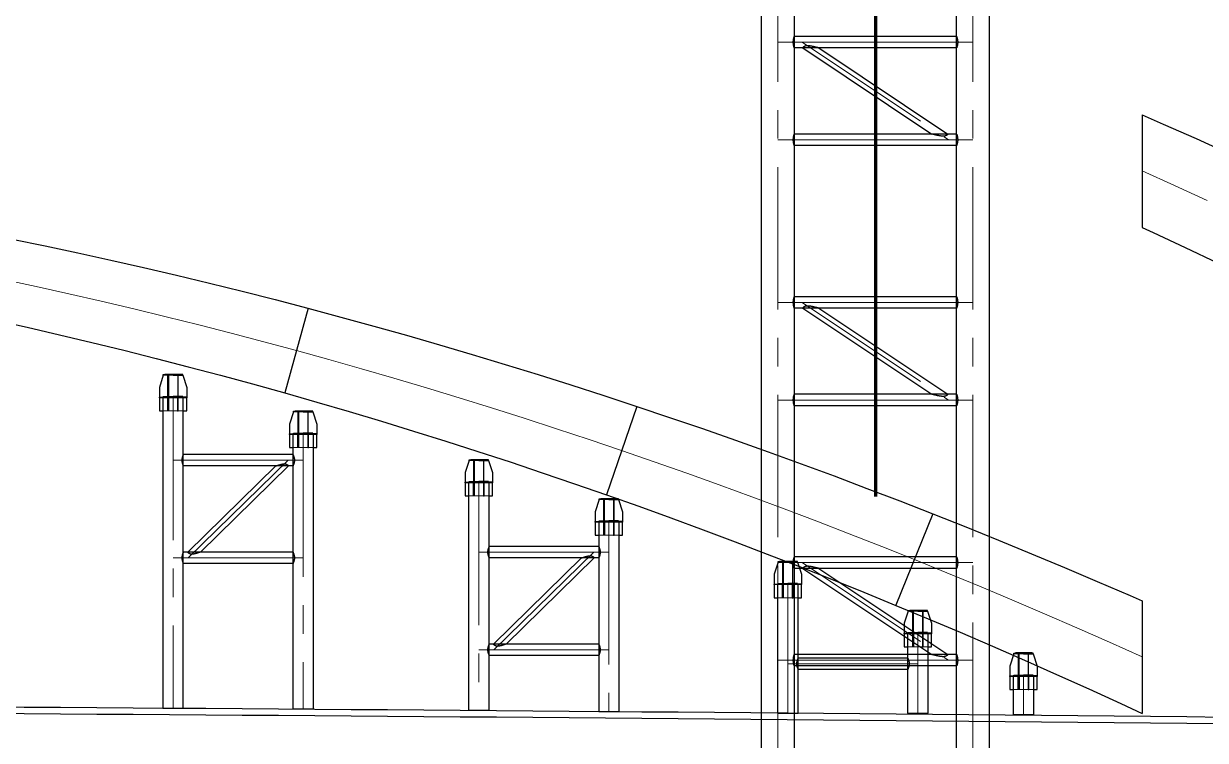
# Model space of a CAD drawing. Extents: x 1767995 to 4174245, y 542814 to 862564.
# Drawn here: x 3535698 to 3572031, y 743189 to 765221 of the extents above; entities that cross this region are included whole.
import ezdxf

# ---------------------------------------------------------------- set-up
doc = ezdxf.new("R2010")
doc.units = 0
doc.header["$LTSCALE"] = 3500
for name, pattern in [('ACAD_ISO08W100', [36, 24, -3, 6, -3]), ('CENTER', [2, 1.25, -0.25, 0.25, -0.25]), ('DASHED', [0.75, 0.5, -0.25])]:
    doc.linetypes.add(name, pattern=pattern)
for name, color, linetype, lineweight in [('1粗实线', 1, 'Continuous', 30), ('3中心线', 6, 'CENTER', 18), ('4虚线', 2, 'DASHED', 18), ('6标注线', 7, 'Continuous', 13), ('标注', 3, 'Continuous', 18), ('桥 构造粗实', 1, 'Continuous', 30), ('细实线', 7, 'Continuous', 15)]:
    doc.layers.add(name, color=color, linetype=linetype, lineweight=lineweight)

# ---------------------------------------------------------------- blocks, each defined once
blk = doc.blocks.new('werwerer')
at = {"layer": '1粗实线', "elevation": 0}
for points in [[(193795, 41794, 0.464316), (193777, 41816), (193651, 41816), (193531, 41444), (193531, 41144), (193651, 41144), (193651, 41164), (193777, 41164, 0.464316), (193795, 41186)], [(193951, 41144), (193651, 41144), (193651, 41164), (193777, 41164, 0.414214), (193795, 41182), (193795, 41798, 0.414214), (193777, 41816), (193651, 41816), (193651, 41836), (193951, 41836), (193951, 41816), (193826, 41816, 0.414214), (193808, 41798), (193808, 41182, 0.414214), (193826, 41164), (193951, 41164)], [(193951, 41144), (194251, 41144), (194251, 41164), (194126, 41164, -0.414214), (194108, 41182), (194108, 41798, -0.414214), (194126, 41816), (194251, 41816), (194251, 41836), (193951, 41836), (193951, 41816), (194077, 41816, -0.414214), (194095, 41798), (194095, 41182, -0.414214), (194077, 41164), (193951, 41164)], [(194108, 41794, -0.464316), (194126, 41816), (194251, 41816), (194371, 41444), (194371, 41144), (194251, 41144), (194251, 41164), (194126, 41164, -0.464316), (194108, 41186)]]:
    blk.add_lwpolyline(points, format="xyb", close=True, dxfattribs=at)
blk.add_lwpolyline([(193701, 41846), (194201, 41846), (194201, 41836), (193701, 41836)], close=True, dxfattribs=at)
blk = doc.blocks.new('tertert')
at = {"layer": '1粗实线'}
for p, q in [((203266, 43306, 0), (206636, 43306, 0)), ((203266, 42955, 0), (206636, 42955, 0)), ((203401, 42955, 0), (206112, 40306, 0)), ((203791, 42955, 0), (206502, 40306, 0)), ((203266, 40306, 0), (206636, 40306, 0)), ((203266, 39955, 0), (206636, 39955, 0))]:
    blk.add_line(p, q, dxfattribs=at)
at = {"layer": '1粗实线', "elevation": 0}
for points in [[(203266, 43306), (203266, 43306), (203266, 43305), (203266, 43305), (203265, 43304), (203265, 43303), (203264, 43301), (203263, 43299), (203262, 43297), (203261, 43295), (203260, 43293), (203259, 43290), (203257, 43287), (203256, 43284), (203255, 43280), (203253, 43276), (203251, 43272), (203250, 43268), (203248, 43264), (203246, 43259), (203244, 43255), (203243, 43250), (203241, 43244), (203239, 43239), (203237, 43234), (203236, 43228), (203234, 43222), (203232, 43216), (203231, 43210), (203229, 43204), (203228, 43198), (203227, 43191), (203225, 43185), (203224, 43178), (203223, 43171), (203223, 43165), (203222, 43158), (203221, 43151), (203221, 43144), (203221, 43137), (203221, 43130), (203221, 43124), (203221, 43117), (203221, 43110), (203222, 43103), (203223, 43096), (203223, 43089), (203224, 43083), (203225, 43076), (203227, 43070), (203228, 43063), (203229, 43057), (203231, 43051), (203232, 43045), (203234, 43039), (203236, 43033), (203237, 43027), (203239, 43022), (203241, 43016), (203243, 43011), (203244, 43006), (203246, 43002), (203248, 42997), (203250, 42993), (203251, 42988), (203253, 42984), (203255, 42981), (203256, 42977), (203257, 42974), (203259, 42971), (203260, 42968), (203261, 42966), (203262, 42964), (203263, 42962), (203264, 42960), (203265, 42958), (203265, 42957), (203266, 42956), (203266, 42955), (203266, 42955), (203266, 42955)], [(206636, 43306), (206636, 43306), (206637, 43305), (206637, 43305), (206637, 43304), (206638, 43303), (206639, 43301), (206640, 43299), (206641, 43297), (206642, 43295), (206643, 43293), (206644, 43290), (206645, 43287), (206647, 43284), (206648, 43280), (206650, 43276), (206652, 43272), (206653, 43268), (206655, 43264), (206657, 43259), (206658, 43255), (206660, 43250), (206662, 43244), (206664, 43239), (206666, 43234), (206667, 43228), (206669, 43222), (206671, 43216), (206672, 43210), (206674, 43204), (206675, 43198), (206676, 43191), (206677, 43185), (206679, 43178), (206679, 43171), (206680, 43165), (206681, 43158), (206681, 43151), (206682, 43144), (206682, 43137), (206682, 43130), (206682, 43124), (206682, 43117), (206681, 43110), (206681, 43103), (206680, 43096), (206679, 43089), (206679, 43083), (206677, 43076), (206676, 43070), (206675, 43063), (206674, 43057), (206672, 43051), (206671, 43045), (206669, 43039), (206667, 43033), (206666, 43027), (206664, 43022), (206662, 43016), (206660, 43011), (206658, 43006), (206657, 43002), (206655, 42997), (206653, 42993), (206652, 42988), (206650, 42984), (206648, 42981), (206647, 42977), (206645, 42974), (206644, 42971), (206643, 42968), (206642, 42966), (206641, 42964), (206640, 42962), (206639, 42960), (206638, 42958), (206637, 42957), (206637, 42956), (206637, 42955), (206636, 42955), (206636, 42955)], [(203266, 40306), (203266, 40306), (203266, 40305), (203266, 40305), (203265, 40304), (203265, 40303), (203264, 40301), (203263, 40299), (203262, 40297), (203261, 40295), (203260, 40293), (203259, 40290), (203257, 40287), (203256, 40284), (203255, 40280), (203253, 40276), (203251, 40272), (203250, 40268), (203248, 40264), (203246, 40259), (203244, 40255), (203243, 40250), (203241, 40244), (203239, 40239), (203237, 40234), (203236, 40228), (203234, 40222), (203232, 40216), (203231, 40210), (203229, 40204), (203228, 40198), (203227, 40191), (203225, 40185), (203224, 40178), (203223, 40171), (203223, 40165), (203222, 40158), (203221, 40151), (203221, 40144), (203221, 40137), (203221, 40130), (203221, 40124), (203221, 40117), (203221, 40110), (203222, 40103), (203223, 40096), (203223, 40089), (203224, 40083), (203225, 40076), (203227, 40070), (203228, 40063), (203229, 40057), (203231, 40051), (203232, 40045), (203234, 40039), (203236, 40033), (203237, 40027), (203239, 40022), (203241, 40016), (203243, 40011), (203244, 40006), (203246, 40002), (203248, 39997), (203250, 39993), (203251, 39988), (203253, 39984), (203255, 39981), (203256, 39977), (203257, 39974), (203259, 39971), (203260, 39968), (203261, 39966), (203262, 39964), (203263, 39962), (203264, 39960), (203265, 39958), (203265, 39957), (203266, 39956), (203266, 39955), (203266, 39955), (203266, 39955)], [(206636, 40306), (206636, 40306), (206637, 40305), (206637, 40305), (206637, 40304), (206638, 40303), (206639, 40301), (206640, 40299), (206641, 40297), (206642, 40295), (206643, 40293), (206644, 40290), (206645, 40287), (206647, 40284), (206648, 40280), (206650, 40276), (206652, 40272), (206653, 40268), (206655, 40264), (206657, 40259), (206658, 40255), (206660, 40250), (206662, 40244), (206664, 40239), (206666, 40234), (206667, 40228), (206669, 40222), (206671, 40216), (206672, 40210), (206674, 40204), (206675, 40198), (206676, 40191), (206677, 40185), (206679, 40178), (206679, 40171), (206680, 40165), (206681, 40158), (206681, 40151), (206682, 40144), (206682, 40137), (206682, 40130), (206682, 40124), (206682, 40117), (206681, 40110), (206681, 40103), (206680, 40096), (206679, 40089), (206679, 40083), (206677, 40076), (206676, 40070), (206675, 40063), (206674, 40057), (206672, 40051), (206671, 40045), (206669, 40039), (206667, 40033), (206666, 40027), (206664, 40022), (206662, 40016), (206660, 40011), (206658, 40006), (206657, 40002), (206655, 39997), (206653, 39993), (206652, 39988), (206650, 39984), (206648, 39981), (206647, 39977), (206645, 39974), (206644, 39971), (206643, 39968), (206642, 39966), (206641, 39964), (206640, 39962), (206639, 39960), (206638, 39958), (206637, 39957), (206637, 39956), (206637, 39955), (206636, 39955), (206636, 39955)]]:
    blk.add_lwpolyline(points, dxfattribs=at)
at = {"layer": '1粗实线'}
for points in [[(203791, 42955), (203791, 42955), (203790, 42955), (203789, 42956), (203788, 42956), (203785, 42957), (203783, 42958), (203780, 42959), (203776, 42960), (203773, 42961), (203768, 42963), (203764, 42964), (203758, 42966), (203753, 42968), (203747, 42970), (203741, 42972), (203734, 42974), (203727, 42977), (203720, 42979), (203712, 42981), (203705, 42984), (203696, 42986), (203688, 42989), (203680, 42991), (203671, 42994), (203662, 42997), (203653, 42999), (203644, 43002), (203635, 43004), (203625, 43006), (203616, 43008), (203607, 43010), (203598, 43012), (203589, 43014), (203580, 43016), (203571, 43017), (203562, 43018), (203553, 43019), (203545, 43020), (203537, 43020), (203529, 43020), (203522, 43020), (203515, 43020), (203508, 43019), (203501, 43018), (203494, 43017), (203488, 43016), (203482, 43014), (203477, 43012), (203472, 43010), (203467, 43008), (203462, 43006), (203457, 43004), (203453, 43002), (203449, 42999), (203445, 42997), (203441, 42994), (203438, 42991), (203434, 42989), (203431, 42986), (203428, 42984), (203426, 42981), (203423, 42979), (203420, 42977), (203418, 42974), (203416, 42972), (203414, 42970), (203412, 42968), (203410, 42966), (203409, 42964), (203407, 42963), (203406, 42961), (203405, 42960), (203404, 42959), (203403, 42958), (203402, 42957), (203402, 42956), (203401, 42956), (203401, 42955), (203401, 42955), (203401, 42955)], [(206112, 40306), (206112, 40306), (206112, 40306), (206114, 40305), (206115, 40305), (206117, 40304), (206120, 40303), (206123, 40302), (206126, 40301), (206130, 40299), (206135, 40298), (206139, 40296), (206144, 40295), (206150, 40293), (206156, 40291), (206162, 40289), (206169, 40287), (206176, 40284), (206183, 40282), (206190, 40279), (206198, 40277), (206206, 40274), (206215, 40272), (206223, 40269), (206232, 40267), (206241, 40264), (206250, 40262), (206259, 40259), (206268, 40257), (206278, 40255), (206287, 40252), (206296, 40250), (206305, 40249), (206314, 40247), (206323, 40245), (206332, 40244), (206341, 40243), (206349, 40242), (206358, 40241), (206366, 40241), (206374, 40241), (206381, 40241), (206388, 40241), (206395, 40242), (206402, 40243), (206408, 40244), (206415, 40245), (206420, 40247), (206426, 40249), (206431, 40250), (206436, 40252), (206441, 40255), (206446, 40257), (206450, 40259), (206454, 40262), (206458, 40264), (206462, 40267), (206465, 40269), (206468, 40272), (206472, 40274), (206475, 40277), (206477, 40279), (206480, 40282), (206482, 40284), (206485, 40287), (206487, 40289), (206489, 40291), (206491, 40293), (206492, 40295), (206494, 40296), (206495, 40298), (206497, 40299), (206498, 40301), (206499, 40302), (206500, 40303), (206500, 40304), (206501, 40305), (206502, 40305), (206502, 40306), (206502, 40306), (206502, 40306)]]:
    blk.add_lwpolyline(points, dxfattribs=at)
at = {"layer": '3中心线'}
for p, q in [((202951, 43130, 0), (206951, 43130, 0)), ((203416, 43130, 0), (206486, 40130, 0)), ((202951, 40130, 0), (206951, 40130, 0))]:
    blk.add_line(p, q, dxfattribs=at)
blk = doc.blocks.new('etretrt')
at = {"color": 1, "linetype": 'ACAD_ISO08W100', "lineweight": 13, "ltscale": 50}
for p, q in [((92131, 57416, 0), (98131, 57416, 0)), ((92131, 49416, 0), (98131, 49416, 0)), ((92131, 41416, 0), (98131, 41416, 0))]:
    blk.add_line(p, q, dxfattribs=at)
at = {"layer": '1粗实线'}
for p, q in [((91631, 70575, 0), (91631, 12025, 0)), ((97631, 70575, 0), (97631, 11995, 0)), ((92631, 60591, 0), (97631, 60591, 0)), ((92631, 60240, 0), (97631, 60240, 0)), ((96872, 60240, 0), (92899, 57591, 0)), ((97364, 60240, 0), (93391, 57591, 0)), ((92631, 57591, 0), (97631, 57591, 0)), ((92631, 57240, 0), (97631, 57240, 0)), ((92631, 52591, 0), (97631, 52591, 0)), ((92631, 52240, 0), (97631, 52240, 0)), ((96872, 52240, 0), (92899, 49591, 0)), ((97364, 52240, 0), (93391, 49591, 0)), ((92631, 49591, 0), (97631, 49591, 0)), ((92631, 49240, 0), (97631, 49240, 0)), ((92631, 44591, 0), (97631, 44591, 0)), ((92631, 44240, 0), (97631, 44240, 0)), ((96872, 44240, 0), (92899, 41591, 0)), ((97364, 44240, 0), (93391, 41591, 0)), ((92631, 41591, 0), (97631, 41591, 0)), ((92631, 41240, 0), (97631, 41240, 0))]:
    blk.add_line(p, q, dxfattribs=at)
at = {"layer": '1粗实线', "elevation": 0}
for points in [[(92631, 12025), (92631, 70575)], [(98631, 11995), (98631, 70575)]]:
    blk.add_lwpolyline(points, dxfattribs=at)
at = {"layer": '1粗实线'}
for points in [[(92631, 60591), (92631, 60591), (92631, 60591), (92631, 60590), (92631, 60589), (92630, 60588), (92630, 60586), (92629, 60585), (92628, 60583), (92628, 60580), (92627, 60578), (92626, 60575), (92625, 60572), (92624, 60569), (92623, 60565), (92622, 60562), (92621, 60558), (92619, 60553), (92618, 60549), (92617, 60544), (92616, 60540), (92615, 60535), (92613, 60530), (92612, 60524), (92611, 60519), (92610, 60513), (92609, 60507), (92607, 60501), (92606, 60495), (92605, 60489), (92604, 60483), (92604, 60476), (92603, 60470), (92602, 60463), (92601, 60457), (92601, 60450), (92600, 60443), (92600, 60436), (92600, 60429), (92600, 60423), (92600, 60416), (92600, 60409), (92600, 60402), (92600, 60395), (92600, 60388), (92601, 60381), (92601, 60375), (92602, 60368), (92603, 60361), (92604, 60355), (92604, 60348), (92605, 60342), (92606, 60336), (92607, 60330), (92609, 60324), (92610, 60318), (92611, 60312), (92612, 60307), (92613, 60302), (92615, 60296), (92616, 60292), (92617, 60287), (92618, 60282), (92619, 60278), (92621, 60274), (92622, 60270), (92623, 60266), (92624, 60263), (92625, 60259), (92626, 60256), (92627, 60253), (92628, 60251), (92628, 60249), (92629, 60247), (92630, 60245), (92630, 60243), (92631, 60242), (92631, 60241), (92631, 60241), (92631, 60240), (92631, 60240)], [(97631, 60591), (97631, 60591), (97632, 60591), (97632, 60590), (97632, 60589), (97633, 60588), (97633, 60586), (97634, 60585), (97634, 60583), (97635, 60580), (97636, 60578), (97637, 60575), (97638, 60572), (97639, 60569), (97640, 60565), (97641, 60562), (97642, 60558), (97643, 60553), (97645, 60549), (97646, 60544), (97647, 60540), (97648, 60535), (97650, 60530), (97651, 60524), (97652, 60519), (97653, 60513), (97654, 60507), (97655, 60501), (97656, 60495), (97657, 60489), (97658, 60483), (97659, 60476), (97660, 60470), (97661, 60463), (97661, 60457), (97662, 60450), (97662, 60443), (97663, 60436), (97663, 60429), (97663, 60423), (97663, 60416), (97663, 60409), (97663, 60402), (97663, 60395), (97662, 60388), (97662, 60381), (97661, 60375), (97661, 60368), (97660, 60361), (97659, 60355), (97658, 60348), (97657, 60342), (97656, 60336), (97655, 60330), (97654, 60324), (97653, 60318), (97652, 60312), (97651, 60307), (97650, 60302), (97648, 60296), (97647, 60292), (97646, 60287), (97645, 60282), (97643, 60278), (97642, 60274), (97641, 60270), (97640, 60266), (97639, 60263), (97638, 60259), (97637, 60256), (97636, 60253), (97635, 60251), (97634, 60249), (97634, 60247), (97633, 60245), (97633, 60243), (97632, 60242), (97632, 60241), (97632, 60241), (97631, 60240), (97631, 60240)], [(96872, 60240), (96872, 60240), (96873, 60240), (96875, 60241), (96877, 60241), (96880, 60242), (96883, 60243), (96887, 60244), (96892, 60245), (96897, 60247), (96903, 60248), (96909, 60250), (96916, 60251), (96923, 60253), (96931, 60255), (96939, 60257), (96948, 60260), (96957, 60262), (96967, 60264), (96977, 60267), (96988, 60269), (96998, 60272), (97009, 60274), (97021, 60277), (97032, 60279), (97044, 60282), (97056, 60284), (97068, 60287), (97080, 60289), (97092, 60291), (97104, 60294), (97116, 60296), (97128, 60298), (97140, 60299), (97152, 60301), (97163, 60302), (97174, 60303), (97185, 60304), (97196, 60305), (97206, 60305), (97216, 60305), (97225, 60305), (97234, 60305), (97243, 60304), (97251, 60303), (97259, 60302), (97267, 60301), (97274, 60299), (97280, 60298), (97287, 60296), (97293, 60294), (97298, 60291), (97303, 60289), (97308, 60287), (97313, 60284), (97317, 60282), (97321, 60279), (97325, 60277), (97329, 60274), (97332, 60272), (97336, 60269), (97339, 60267), (97341, 60264), (97344, 60262), (97346, 60260), (97349, 60257), (97351, 60255), (97353, 60253), (97354, 60251), (97356, 60250), (97357, 60248), (97359, 60247), (97360, 60245), (97361, 60244), (97362, 60243), (97363, 60242), (97363, 60241), (97364, 60241), (97364, 60240), (97364, 60240), (97364, 60240)], [(92631, 57591), (92631, 57591), (92631, 57591), (92631, 57590), (92631, 57589), (92630, 57588), (92630, 57586), (92629, 57585), (92628, 57583), (92628, 57580), (92627, 57578), (92626, 57575), (92625, 57572), (92624, 57569), (92623, 57565), (92622, 57562), (92621, 57558), (92619, 57553), (92618, 57549), (92617, 57544), (92616, 57540), (92615, 57535), (92613, 57530), (92612, 57524), (92611, 57519), (92610, 57513), (92609, 57507), (92607, 57501), (92606, 57495), (92605, 57489), (92604, 57483), (92604, 57476), (92603, 57470), (92602, 57463), (92601, 57457), (92601, 57450), (92600, 57443), (92600, 57436), (92600, 57429), (92600, 57423), (92600, 57416), (92600, 57409), (92600, 57402), (92600, 57395), (92600, 57388), (92601, 57381), (92601, 57375), (92602, 57368), (92603, 57361), (92604, 57355), (92604, 57348), (92605, 57342), (92606, 57336), (92607, 57330), (92609, 57324), (92610, 57318), (92611, 57312), (92612, 57307), (92613, 57302), (92615, 57296), (92616, 57292), (92617, 57287), (92618, 57282), (92619, 57278), (92621, 57274), (92622, 57270), (92623, 57266), (92624, 57263), (92625, 57259), (92626, 57256), (92627, 57253), (92628, 57251), (92628, 57249), (92629, 57247), (92630, 57245), (92630, 57243), (92631, 57242), (92631, 57241), (92631, 57241), (92631, 57240), (92631, 57240)], [(92899, 57591), (92899, 57591), (92899, 57591), (92899, 57590), (92900, 57590), (92900, 57589), (92901, 57588), (92902, 57587), (92903, 57586), (92904, 57585), (92905, 57583), (92907, 57582), (92908, 57580), (92910, 57578), (92912, 57576), (92914, 57574), (92916, 57572), (92919, 57569), (92921, 57567), (92924, 57565), (92927, 57562), (92930, 57560), (92934, 57557), (92938, 57555), (92941, 57552), (92945, 57549), (92950, 57547), (92955, 57545), (92959, 57542), (92965, 57540), (92970, 57538), (92976, 57536), (92983, 57534), (92989, 57532), (92996, 57530), (93004, 57529), (93011, 57528), (93020, 57527), (93028, 57526), (93037, 57526), (93047, 57526), (93057, 57526), (93067, 57526), (93078, 57527), (93088, 57528), (93100, 57529), (93111, 57530), (93123, 57532), (93135, 57534), (93147, 57536), (93159, 57538), (93171, 57540), (93183, 57542), (93195, 57545), (93207, 57547), (93219, 57549), (93231, 57552), (93242, 57555), (93254, 57557), (93265, 57560), (93275, 57562), (93286, 57565), (93296, 57567), (93305, 57569), (93315, 57572), (93323, 57574), (93332, 57576), (93340, 57578), (93347, 57580), (93354, 57582), (93360, 57583), (93366, 57585), (93371, 57586), (93376, 57587), (93380, 57588), (93383, 57589), (93386, 57590), (93388, 57590), (93389, 57591), (93390, 57591), (93391, 57591)], [(97631, 57591), (97631, 57591), (97632, 57591), (97632, 57590), (97632, 57589), (97633, 57588), (97633, 57586), (97634, 57585), (97634, 57583), (97635, 57580), (97636, 57578), (97637, 57575), (97638, 57572), (97639, 57569), (97640, 57565), (97641, 57562), (97642, 57558), (97643, 57553), (97645, 57549), (97646, 57544), (97647, 57540), (97648, 57535), (97650, 57530), (97651, 57524), (97652, 57519), (97653, 57513), (97654, 57507), (97655, 57501), (97656, 57495), (97657, 57489), (97658, 57483), (97659, 57476), (97660, 57470), (97661, 57463), (97661, 57457), (97662, 57450), (97662, 57443), (97663, 57436), (97663, 57429), (97663, 57423), (97663, 57416), (97663, 57409), (97663, 57402), (97663, 57395), (97662, 57388), (97662, 57381), (97661, 57375), (97661, 57368), (97660, 57361), (97659, 57355), (97658, 57348), (97657, 57342), (97656, 57336), (97655, 57330), (97654, 57324), (97653, 57318), (97652, 57312), (97651, 57307), (97650, 57302), (97648, 57296), (97647, 57292), (97646, 57287), (97645, 57282), (97643, 57278), (97642, 57274), (97641, 57270), (97640, 57266), (97639, 57263), (97638, 57259), (97637, 57256), (97636, 57253), (97635, 57251), (97634, 57249), (97634, 57247), (97633, 57245), (97633, 57243), (97632, 57242), (97632, 57241), (97632, 57241), (97631, 57240), (97631, 57240)], [(92631, 52591), (92631, 52591), (92631, 52591), (92631, 52590), (92631, 52589), (92630, 52588), (92630, 52586), (92629, 52585), (92628, 52583), (92628, 52580), (92627, 52578), (92626, 52575), (92625, 52572), (92624, 52569), (92623, 52565), (92622, 52562), (92621, 52558), (92619, 52553), (92618, 52549), (92617, 52544), (92616, 52540), (92615, 52535), (92613, 52530), (92612, 52524), (92611, 52519), (92610, 52513), (92609, 52507), (92607, 52501), (92606, 52495), (92605, 52489), (92604, 52483), (92604, 52476), (92603, 52470), (92602, 52463), (92601, 52457), (92601, 52450), (92600, 52443), (92600, 52436), (92600, 52429), (92600, 52423), (92600, 52416), (92600, 52409), (92600, 52402), (92600, 52395), (92600, 52388), (92601, 52381), (92601, 52375), (92602, 52368), (92603, 52361), (92604, 52355), (92604, 52348), (92605, 52342), (92606, 52336), (92607, 52330), (92609, 52324), (92610, 52318), (92611, 52312), (92612, 52307), (92613, 52302), (92615, 52296), (92616, 52292), (92617, 52287), (92618, 52282), (92619, 52278), (92621, 52274), (92622, 52270), (92623, 52266), (92624, 52263), (92625, 52259), (92626, 52256), (92627, 52253), (92628, 52251), (92628, 52249), (92629, 52247), (92630, 52245), (92630, 52243), (92631, 52242), (92631, 52241), (92631, 52241), (92631, 52240), (92631, 52240)], [(97631, 52591), (97631, 52591), (97632, 52591), (97632, 52590), (97632, 52589), (97633, 52588), (97633, 52586), (97634, 52585), (97634, 52583), (97635, 52580), (97636, 52578), (97637, 52575), (97638, 52572), (97639, 52569), (97640, 52565), (97641, 52562), (97642, 52558), (97643, 52553), (97645, 52549), (97646, 52544), (97647, 52540), (97648, 52535), (97650, 52530), (97651, 52524), (97652, 52519), (97653, 52513), (97654, 52507), (97655, 52501), (97656, 52495), (97657, 52489), (97658, 52483), (97659, 52476), (97660, 52470), (97661, 52463), (97661, 52457), (97662, 52450), (97662, 52443), (97663, 52436), (97663, 52429), (97663, 52423), (97663, 52416), (97663, 52409), (97663, 52402), (97663, 52395), (97662, 52388), (97662, 52381), (97661, 52375), (97661, 52368), (97660, 52361), (97659, 52355), (97658, 52348), (97657, 52342), (97656, 52336), (97655, 52330), (97654, 52324), (97653, 52318), (97652, 52312), (97651, 52307), (97650, 52302), (97648, 52296), (97647, 52292), (97646, 52287), (97645, 52282), (97643, 52278), (97642, 52274), (97641, 52270), (97640, 52266), (97639, 52263), (97638, 52259), (97637, 52256), (97636, 52253), (97635, 52251), (97634, 52249), (97634, 52247), (97633, 52245), (97633, 52243), (97632, 52242), (97632, 52241), (97632, 52241), (97631, 52240), (97631, 52240)], [(96872, 52240), (96872, 52240), (96873, 52240), (96875, 52241), (96877, 52241), (96880, 52242), (96883, 52243), (96887, 52244), (96892, 52245), (96897, 52247), (96903, 52248), (96909, 52250), (96916, 52251), (96923, 52253), (96931, 52255), (96939, 52257), (96948, 52260), (96957, 52262), (96967, 52264), (96977, 52267), (96988, 52269), (96998, 52272), (97009, 52274), (97021, 52277), (97032, 52279), (97044, 52282), (97056, 52284), (97068, 52287), (97080, 52289), (97092, 52291), (97104, 52294), (97116, 52296), (97128, 52298), (97140, 52299), (97152, 52301), (97163, 52302), (97174, 52303), (97185, 52304), (97196, 52305), (97206, 52305), (97216, 52305), (97225, 52305), (97234, 52305), (97243, 52304), (97251, 52303), (97259, 52302), (97267, 52301), (97274, 52299), (97280, 52298), (97287, 52296), (97293, 52294), (97298, 52291), (97303, 52289), (97308, 52287), (97313, 52284), (97317, 52282), (97321, 52279), (97325, 52277), (97329, 52274), (97332, 52272), (97336, 52269), (97339, 52267), (97341, 52264), (97344, 52262), (97346, 52260), (97349, 52257), (97351, 52255), (97353, 52253), (97354, 52251), (97356, 52250), (97357, 52248), (97359, 52247), (97360, 52245), (97361, 52244), (97362, 52243), (97363, 52242), (97363, 52241), (97364, 52241), (97364, 52240), (97364, 52240), (97364, 52240)], [(92631, 49591), (92631, 49591), (92631, 49591), (92631, 49590), (92631, 49589), (92630, 49588), (92630, 49586), (92629, 49585), (92628, 49583), (92628, 49580), (92627, 49578), (92626, 49575), (92625, 49572), (92624, 49569), (92623, 49565), (92622, 49562), (92621, 49558), (92619, 49553), (92618, 49549), (92617, 49544), (92616, 49540), (92615, 49535), (92613, 49530), (92612, 49524), (92611, 49519), (92610, 49513), (92609, 49507), (92607, 49501), (92606, 49495), (92605, 49489), (92604, 49483), (92604, 49476), (92603, 49470), (92602, 49463), (92601, 49457), (92601, 49450), (92600, 49443), (92600, 49436), (92600, 49429), (92600, 49423), (92600, 49416), (92600, 49409), (92600, 49402), (92600, 49395), (92600, 49388), (92601, 49381), (92601, 49375), (92602, 49368), (92603, 49361), (92604, 49355), (92604, 49348), (92605, 49342), (92606, 49336), (92607, 49330), (92609, 49324), (92610, 49318), (92611, 49312), (92612, 49307), (92613, 49302), (92615, 49296), (92616, 49292), (92617, 49287), (92618, 49282), (92619, 49278), (92621, 49274), (92622, 49270), (92623, 49266), (92624, 49263), (92625, 49259), (92626, 49256), (92627, 49253), (92628, 49251), (92628, 49249), (92629, 49247), (92630, 49245), (92630, 49243), (92631, 49242), (92631, 49241), (92631, 49241), (92631, 49240), (92631, 49240)], [(92899, 49591), (92899, 49591), (92899, 49591), (92899, 49590), (92900, 49590), (92900, 49589), (92901, 49588), (92902, 49587), (92903, 49586), (92904, 49585), (92905, 49583), (92907, 49582), (92908, 49580), (92910, 49578), (92912, 49576), (92914, 49574), (92916, 49572), (92919, 49569), (92921, 49567), (92924, 49565), (92927, 49562), (92930, 49560), (92934, 49557), (92938, 49555), (92941, 49552), (92945, 49549), (92950, 49547), (92955, 49545), (92959, 49542), (92965, 49540), (92970, 49538), (92976, 49536), (92983, 49534), (92989, 49532), (92996, 49530), (93004, 49529), (93011, 49528), (93020, 49527), (93028, 49526), (93037, 49526), (93047, 49526), (93057, 49526), (93067, 49526), (93078, 49527), (93088, 49528), (93100, 49529), (93111, 49530), (93123, 49532), (93135, 49534), (93147, 49536), (93159, 49538), (93171, 49540), (93183, 49542), (93195, 49545), (93207, 49547), (93219, 49549), (93231, 49552), (93242, 49555), (93254, 49557), (93265, 49560), (93275, 49562), (93286, 49565), (93296, 49567), (93305, 49569), (93315, 49572), (93323, 49574), (93332, 49576), (93340, 49578), (93347, 49580), (93354, 49582), (93360, 49583), (93366, 49585), (93371, 49586), (93376, 49587), (93380, 49588), (93383, 49589), (93386, 49590), (93388, 49590), (93389, 49591), (93390, 49591), (93391, 49591)], [(97631, 49591), (97631, 49591), (97632, 49591), (97632, 49590), (97632, 49589), (97633, 49588), (97633, 49586), (97634, 49585), (97634, 49583), (97635, 49580), (97636, 49578), (97637, 49575), (97638, 49572), (97639, 49569), (97640, 49565), (97641, 49562), (97642, 49558), (97643, 49553), (97645, 49549), (97646, 49544), (97647, 49540), (97648, 49535), (97650, 49530), (97651, 49524), (97652, 49519), (97653, 49513), (97654, 49507), (97655, 49501), (97656, 49495), (97657, 49489), (97658, 49483), (97659, 49476), (97660, 49470), (97661, 49463), (97661, 49457), (97662, 49450), (97662, 49443), (97663, 49436), (97663, 49429), (97663, 49423), (97663, 49416), (97663, 49409), (97663, 49402), (97663, 49395), (97662, 49388), (97662, 49381), (97661, 49375), (97661, 49368), (97660, 49361), (97659, 49355), (97658, 49348), (97657, 49342), (97656, 49336), (97655, 49330), (97654, 49324), (97653, 49318), (97652, 49312), (97651, 49307), (97650, 49302), (97648, 49296), (97647, 49292), (97646, 49287), (97645, 49282), (97643, 49278), (97642, 49274), (97641, 49270), (97640, 49266), (97639, 49263), (97638, 49259), (97637, 49256), (97636, 49253), (97635, 49251), (97634, 49249), (97634, 49247), (97633, 49245), (97633, 49243), (97632, 49242), (97632, 49241), (97632, 49241), (97631, 49240), (97631, 49240)], [(92631, 44591), (92631, 44591), (92631, 44591), (92631, 44590), (92631, 44589), (92630, 44588), (92630, 44586), (92629, 44585), (92628, 44583), (92628, 44580), (92627, 44578), (92626, 44575), (92625, 44572), (92624, 44569), (92623, 44565), (92622, 44562), (92621, 44558), (92619, 44553), (92618, 44549), (92617, 44544), (92616, 44540), (92615, 44535), (92613, 44530), (92612, 44524), (92611, 44519), (92610, 44513), (92609, 44507), (92607, 44501), (92606, 44495), (92605, 44489), (92604, 44483), (92604, 44476), (92603, 44470), (92602, 44463), (92601, 44457), (92601, 44450), (92600, 44443), (92600, 44436), (92600, 44429), (92600, 44423), (92600, 44416), (92600, 44409), (92600, 44402), (92600, 44395), (92600, 44388), (92601, 44381), (92601, 44375), (92602, 44368), (92603, 44361), (92604, 44355), (92604, 44348), (92605, 44342), (92606, 44336), (92607, 44330), (92609, 44324), (92610, 44318), (92611, 44312), (92612, 44307), (92613, 44302), (92615, 44296), (92616, 44292), (92617, 44287), (92618, 44282), (92619, 44278), (92621, 44274), (92622, 44270), (92623, 44266), (92624, 44263), (92625, 44259), (92626, 44256), (92627, 44253), (92628, 44251), (92628, 44249), (92629, 44247), (92630, 44245), (92630, 44243), (92631, 44242), (92631, 44241), (92631, 44241), (92631, 44240), (92631, 44240)], [(97631, 44591), (97631, 44591), (97632, 44591), (97632, 44590), (97632, 44589), (97633, 44588), (97633, 44586), (97634, 44585), (97634, 44583), (97635, 44580), (97636, 44578), (97637, 44575), (97638, 44572), (97639, 44569), (97640, 44565), (97641, 44562), (97642, 44558), (97643, 44553), (97645, 44549), (97646, 44544), (97647, 44540), (97648, 44535), (97650, 44530), (97651, 44524), (97652, 44519), (97653, 44513), (97654, 44507), (97655, 44501), (97656, 44495), (97657, 44489), (97658, 44483), (97659, 44476), (97660, 44470), (97661, 44463), (97661, 44457), (97662, 44450), (97662, 44443), (97663, 44436), (97663, 44429), (97663, 44423), (97663, 44416), (97663, 44409), (97663, 44402), (97663, 44395), (97662, 44388), (97662, 44381), (97661, 44375), (97661, 44368), (97660, 44361), (97659, 44355), (97658, 44348), (97657, 44342), (97656, 44336), (97655, 44330), (97654, 44324), (97653, 44318), (97652, 44312), (97651, 44307), (97650, 44302), (97648, 44296), (97647, 44292), (97646, 44287), (97645, 44282), (97643, 44278), (97642, 44274), (97641, 44270), (97640, 44266), (97639, 44263), (97638, 44259), (97637, 44256), (97636, 44253), (97635, 44251), (97634, 44249), (97634, 44247), (97633, 44245), (97633, 44243), (97632, 44242), (97632, 44241), (97632, 44241), (97631, 44240), (97631, 44240)], [(96872, 44240), (96872, 44240), (96873, 44240), (96875, 44241), (96877, 44241), (96880, 44242), (96883, 44243), (96887, 44244), (96892, 44245), (96897, 44247), (96903, 44248), (96909, 44250), (96916, 44251), (96923, 44253), (96931, 44255), (96939, 44257), (96948, 44260), (96957, 44262), (96967, 44264), (96977, 44267), (96988, 44269), (96998, 44272), (97009, 44274), (97021, 44277), (97032, 44279), (97044, 44282), (97056, 44284), (97068, 44287), (97080, 44289), (97092, 44291), (97104, 44294), (97116, 44296), (97128, 44298), (97140, 44299), (97152, 44301), (97163, 44302), (97174, 44303), (97185, 44304), (97196, 44305), (97206, 44305), (97216, 44305), (97225, 44305), (97234, 44305), (97243, 44304), (97251, 44303), (97259, 44302), (97267, 44301), (97274, 44299), (97280, 44298), (97287, 44296), (97293, 44294), (97298, 44291), (97303, 44289), (97308, 44287), (97313, 44284), (97317, 44282), (97321, 44279), (97325, 44277), (97329, 44274), (97332, 44272), (97336, 44269), (97339, 44267), (97341, 44264), (97344, 44262), (97346, 44260), (97349, 44257), (97351, 44255), (97353, 44253), (97354, 44251), (97356, 44250), (97357, 44248), (97359, 44247), (97360, 44245), (97361, 44244), (97362, 44243), (97363, 44242), (97363, 44241), (97364, 44241), (97364, 44240), (97364, 44240), (97364, 44240)], [(92631, 41591), (92631, 41591), (92631, 41591), (92631, 41590), (92631, 41589), (92630, 41588), (92630, 41586), (92629, 41585), (92628, 41583), (92628, 41580), (92627, 41578), (92626, 41575), (92625, 41572), (92624, 41569), (92623, 41565), (92622, 41562), (92621, 41558), (92619, 41553), (92618, 41549), (92617, 41544), (92616, 41540), (92615, 41535), (92613, 41530), (92612, 41524), (92611, 41519), (92610, 41513), (92609, 41507), (92607, 41501), (92606, 41495), (92605, 41489), (92604, 41483), (92604, 41476), (92603, 41470), (92602, 41463), (92601, 41457), (92601, 41450), (92600, 41443), (92600, 41436), (92600, 41429), (92600, 41423), (92600, 41416), (92600, 41409), (92600, 41402), (92600, 41395), (92600, 41388), (92601, 41381), (92601, 41375), (92602, 41368), (92603, 41361), (92604, 41355), (92604, 41348), (92605, 41342), (92606, 41336), (92607, 41330), (92609, 41324), (92610, 41318), (92611, 41312), (92612, 41307), (92613, 41302), (92615, 41296), (92616, 41292), (92617, 41287), (92618, 41282), (92619, 41278), (92621, 41274), (92622, 41270), (92623, 41266), (92624, 41263), (92625, 41259), (92626, 41256), (92627, 41253), (92628, 41251), (92628, 41249), (92629, 41247), (92630, 41245), (92630, 41243), (92631, 41242), (92631, 41241), (92631, 41241), (92631, 41240), (92631, 41240)], [(92899, 41591), (92899, 41591), (92899, 41591), (92899, 41590), (92900, 41590), (92900, 41589), (92901, 41588), (92902, 41587), (92903, 41586), (92904, 41585), (92905, 41583), (92907, 41582), (92908, 41580), (92910, 41578), (92912, 41576), (92914, 41574), (92916, 41572), (92919, 41569), (92921, 41567), (92924, 41565), (92927, 41562), (92930, 41560), (92934, 41557), (92938, 41555), (92941, 41552), (92945, 41549), (92950, 41547), (92955, 41545), (92959, 41542), (92965, 41540), (92970, 41538), (92976, 41536), (92983, 41534), (92989, 41532), (92996, 41530), (93004, 41529), (93011, 41528), (93020, 41527), (93028, 41526), (93037, 41526), (93047, 41526), (93057, 41526), (93067, 41526), (93078, 41527), (93088, 41528), (93100, 41529), (93111, 41530), (93123, 41532), (93135, 41534), (93147, 41536), (93159, 41538), (93171, 41540), (93183, 41542), (93195, 41545), (93207, 41547), (93219, 41549), (93231, 41552), (93242, 41555), (93254, 41557), (93265, 41560), (93275, 41562), (93286, 41565), (93296, 41567), (93305, 41569), (93315, 41572), (93323, 41574), (93332, 41576), (93340, 41578), (93347, 41580), (93354, 41582), (93360, 41583), (93366, 41585), (93371, 41586), (93376, 41587), (93380, 41588), (93383, 41589), (93386, 41590), (93388, 41590), (93389, 41591), (93390, 41591), (93391, 41591)], [(97631, 41591), (97631, 41591), (97632, 41591), (97632, 41590), (97632, 41589), (97633, 41588), (97633, 41586), (97634, 41585), (97634, 41583), (97635, 41580), (97636, 41578), (97637, 41575), (97638, 41572), (97639, 41569), (97640, 41565), (97641, 41562), (97642, 41558), (97643, 41553), (97645, 41549), (97646, 41544), (97647, 41540), (97648, 41535), (97650, 41530), (97651, 41524), (97652, 41519), (97653, 41513), (97654, 41507), (97655, 41501), (97656, 41495), (97657, 41489), (97658, 41483), (97659, 41476), (97660, 41470), (97661, 41463), (97661, 41457), (97662, 41450), (97662, 41443), (97663, 41436), (97663, 41429), (97663, 41423), (97663, 41416), (97663, 41409), (97663, 41402), (97663, 41395), (97662, 41388), (97662, 41381), (97661, 41375), (97661, 41368), (97660, 41361), (97659, 41355), (97658, 41348), (97657, 41342), (97656, 41336), (97655, 41330), (97654, 41324), (97653, 41318), (97652, 41312), (97651, 41307), (97650, 41302), (97648, 41296), (97647, 41292), (97646, 41287), (97645, 41282), (97643, 41278), (97642, 41274), (97641, 41270), (97640, 41266), (97639, 41263), (97638, 41259), (97637, 41256), (97636, 41253), (97635, 41251), (97634, 41249), (97634, 41247), (97633, 41245), (97633, 41243), (97632, 41242), (97632, 41241), (97632, 41241), (97631, 41240), (97631, 41240)]]:
    blk.add_lwpolyline(points, dxfattribs=at)
at = {"layer": '3中心线'}
for p, q in [((92131, 70575, 0), (92131, 12025, 0)), ((98131, 70575, 0), (98131, 11995, 0)), ((92131, 60416, 0), (98131, 60416, 0)), ((97381, 60416, 0), (92881, 57416, 0)), ((92131, 57416, 0), (98131, 57416, 0)), ((92131, 52416, 0), (98131, 52416, 0)), ((97381, 52416, 0), (92881, 49416, 0)), ((92131, 49416, 0), (98131, 49416, 0)), ((92131, 44416, 0), (98131, 44416, 0)), ((97381, 44416, 0), (92881, 41416, 0)), ((92131, 41416, 0), (98131, 41416, 0))]:
    blk.add_line(p, q, dxfattribs=at)
at = {"layer": '3中心线', "color": 1, "linetype": 'ACAD_ISO08W100', "lineweight": 13, "ltscale": 50}
for p, q in [((92131, 60416, 0), (98131, 60416, 0)), ((92131, 52416, 0), (98131, 52416, 0)), ((92131, 44416, 0), (98131, 44416, 0))]:
    blk.add_line(p, q, dxfattribs=at)
at = {"layer": '细实线', "ltscale": 3, "const_width": 100, "elevation": 0}
blk.add_lwpolyline([(95122, 46449), (95122, 73702)], dxfattribs=at)

msp = doc.modelspace()

# ---------------------------------------------------------------- linework, layer by layer
at = {"layer": '1粗实线', "ltscale": 4}
for p, q in [((3539873, 753720.3, -0.3), (3539873, 753740.3, -0.3)), ((3539873, 753740.3, -0.3), (3540713, 753740.3, -0.3)), ((3540713, 753720.3, -0.3), (3539873, 753720.3, -0.3)), ((3540132, 753720.3, -0.3), (3540154, 753720.3, -0.3)), ((3540132, 753320.3, -0.3), (3540132, 753720.3, -0.3)), ((3540154, 753720.3, -0.3), (3540154, 753320.3, -0.3)), ((3540454, 753720.3, -0.3), (3540432, 753720.3, -0.3)), ((3540432, 753720.3, -0.3), (3540432, 753320.3, -0.3)), ((3540454, 753320.3, -0.3), (3540454, 753720.3, -0.3)), ((3540713, 753740.3, -0.3), (3540713, 753720.3, -0.3)), ((3540154, 753320.3, -0.3), (3540132, 753320.3, -0.3)), ((3540432, 753320.3, -0.3), (3540454, 753320.3, -0.3)), ((3543873, 752593.8, -0.4), (3543873, 752613.8, -0.4)), ((3543873, 752613.8, -0.4), (3544713, 752613.8, -0.4)), ((3544713, 752593.8, -0.4), (3543873, 752593.8, -0.4)), ((3544132, 752193.8, -0.4), (3544132, 752593.8, -0.4)), ((3544154, 752593.8, -0.4), (3544154, 752193.8, -0.4)), ((3544454, 752593.8, -0.4), (3544432, 752593.8, -0.4)), ((3544432, 752593.8, -0.4), (3544432, 752193.8, -0.4)), ((3544454, 752193.8, -0.4), (3544454, 752593.8, -0.4)), ((3544713, 752613.8, -0.4), (3544713, 752593.8, -0.4)), ((3544432, 752193.8, -0.4), (3544454, 752193.8, -0.4)), ((3549273.2, 751104.4, 0), (3549273.2, 751124.4, 0)), ((3549273.2, 751124.4, 0), (3550113.2, 751124.4, 0)), ((3550113.2, 751104.4, 0), (3549273.2, 751104.4, 0)), ((3549532.2, 751104.4, 0), (3549554.2, 751104.4, 0)), ((3549532.2, 750704.4, 0), (3549532.2, 751104.4, 0)), ((3549554.2, 751104.4, 0), (3549554.2, 750704.4, 0)), ((3549854.2, 751104.4, 0), (3549832.2, 751104.4, 0)), ((3549832.2, 751104.4, 0), (3549832.2, 750704.4, 0)), ((3549854.2, 750704.4, 0), (3549854.2, 751104.4, 0)), ((3550113.2, 751124.4, 0), (3550113.2, 751104.4, 0)), ((3549554.2, 750704.4, 0), (3549532.2, 750704.4, 0)), ((3549832.2, 750704.4, 0), (3549854.2, 750704.4, 0)), ((3553273.2, 749898.6, -0.1), (3553273.2, 749918.6, -0.1)), ((3553273.2, 749918.6, -0.1), (3554113.2, 749918.6, -0.1)), ((3554113.2, 749918.6, -0.1), (3554113.2, 749898.6, -0.1)), ((3554113.2, 749898.6, -0.1), (3553273.2, 749898.6, -0.1)), ((3553532.2, 749498.6, -0.1), (3553532.2, 749898.6, -0.1)), ((3553554.2, 749898.6, -0.1), (3553554.2, 749498.6, -0.1)), ((3553854.2, 749898.6, -0.1), (3553832.2, 749898.6, -0.1)), ((3553832.2, 749898.6, -0.1), (3553832.2, 749498.6, -0.1)), ((3553854.2, 749498.6, -0.1), (3553854.2, 749898.6, -0.1)), ((3553832.2, 749498.6, -0.1), (3553854.2, 749498.6, -0.1)), ((3558773.2, 747975.3, 0), (3558773.2, 747995.3, 0)), ((3558773.2, 747995.3, 0), (3559613.2, 747995.3, 0)), ((3559613.2, 747975.3, 0), (3558773.2, 747975.3, 0)), ((3559032.2, 747975.3, 0), (3559054.2, 747975.3, 0)), ((3559032.2, 747575.3, 0), (3559032.2, 747975.3, 0)), ((3559054.2, 747975.3, 0), (3559054.2, 747575.3, 0)), ((3559354.2, 747975.3, 0), (3559332.2, 747975.3, 0)), ((3559332.2, 747975.3, 0), (3559332.2, 747575.3, 0)), ((3559354.2, 747575.3, 0), (3559354.2, 747975.3, 0)), ((3559613.2, 747995.3, 0), (3559613.2, 747975.3, 0)), ((3559054.2, 747575.3, 0), (3559032.2, 747575.3, 0)), ((3559332.2, 747575.3, 0), (3559354.2, 747575.3, 0)), ((3562773.2, 746467.5, -0.1), (3562773.2, 746487.5, -0.1)), ((3562773.2, 746487.5, -0.1), (3563613.2, 746487.5, -0.1)), ((3563613.2, 746467.5, -0.1), (3562773.2, 746467.5, -0.1)), ((3563032.2, 746067.5, -0.1), (3563032.2, 746467.5, -0.1)), ((3563054.2, 746467.5, -0.1), (3563054.2, 746067.5, -0.1)), ((3563354.2, 746467.5, -0.1), (3563332.2, 746467.5, -0.1)), ((3563332.2, 746467.5, -0.1), (3563332.2, 746067.5, -0.1)), ((3563354.2, 746067.5, -0.1), (3563354.2, 746467.5, -0.1)), ((3563613.2, 746487.5, -0.1), (3563613.2, 746467.5, -0.1)), ((3563332.2, 746067.5, -0.1), (3563354.2, 746067.5, -0.1)), ((3566020.8, 745155.1), (3566020.8, 745175.1)), ((3566020.8, 745175.1), (3566860.8, 745175.1)), ((3566860.8, 745155.1), (3566020.8, 745155.1)), ((3566279.8, 744755.1), (3566279.8, 745155.1)), ((3566301.8, 745155.1), (3566301.8, 744755.1)), ((3566601.8, 745155.1), (3566579.8, 745155.1)), ((3566579.8, 745155.1), (3566579.8, 744755.1)), ((3566601.8, 744755.1), (3566601.8, 745155.1)), ((3566860.8, 745175.1), (3566860.8, 745155.1)), ((3566579.8, 744755.1), (3566601.8, 744755.1))]:
    msp.add_line(p, q, dxfattribs=at)
at = {"layer": '1粗实线'}
for p, q in [((3540713, 753720.3, -0.3), (3539873, 753720.3, -0.3)), ((3539873, 753720.3, -0.3), (3539873, 753320.3, -0.3)), ((3540713, 753320.3, -0.3), (3540713, 753720.3, -0.3)), ((3539873, 753320.3, -0.3), (3539978, 753320.3, -0.3)), ((3540608, 753320.3, -0.3), (3540713, 753320.3, -0.3)), ((3544713, 752593.8, -0.4), (3543873, 752593.8, -0.4)), ((3543873, 752593.8, -0.4), (3543873, 752193.8, -0.4)), ((3544713, 752193.8, -0.4), (3544713, 752593.8, -0.4)), ((3543873, 752193.8, -0.4), (3543978, 752193.8, -0.4)), ((3544608, 752193.8, -0.4), (3544713, 752193.8, -0.4)), ((3550113.2, 751104.4, 0), (3549273.2, 751104.4, 0)), ((3549273.2, 751104.4, 0), (3549273.2, 750704.4, 0)), ((3550113.2, 750704.4, 0), (3550113.2, 751104.4, 0)), ((3549273.2, 750704.4, 0), (3549378.2, 750704.4, 0)), ((3550008.2, 750704.4, 0), (3550113.2, 750704.4, 0)), ((3554113.2, 749898.6, -0.1), (3553273.2, 749898.6, -0.1)), ((3553273.2, 749898.6, -0.1), (3553273.2, 749498.6, -0.1)), ((3554113.2, 749498.6, -0.1), (3554113.2, 749898.6, -0.1)), ((3553273.2, 749498.6, -0.1), (3553378.2, 749498.6, -0.1)), ((3554008.2, 749498.6, -0.1), (3554113.2, 749498.6, -0.1)), ((3559613.2, 747975.3, 0), (3558773.2, 747975.3, 0)), ((3558773.2, 747975.3, 0), (3558773.2, 747575.3, 0)), ((3559613.2, 747575.3, 0), (3559613.2, 747975.3, 0)), ((3558773.2, 747575.3, 0), (3558878.2, 747575.3, 0)), ((3559508.2, 747575.3, 0), (3559613.2, 747575.3, 0)), ((3563613.2, 746467.5, -0.1), (3562773.2, 746467.5, -0.1)), ((3562773.2, 746467.5, -0.1), (3562773.2, 746067.5, -0.1)), ((3563613.2, 746067.5, -0.1), (3563613.2, 746467.5, -0.1)), ((3562773.2, 746067.5, -0.1), (3562878.2, 746067.5, -0.1)), ((3563508.2, 746067.5, -0.1), (3563613.2, 746067.5, -0.1)), ((3562878.2, 745720.4, 0.1), (3559508.2, 745720.4, -0.1)), ((3562878.2, 745369.4, 0.1), (3559508.2, 745369.4, -0.1)), ((3566860.8, 745155.1), (3566020.8, 745155.1)), ((3566020.8, 745155.1), (3566020.8, 744755.1)), ((3566860.8, 744755.1), (3566860.8, 745155.1)), ((3566020.8, 744755.1), (3566125.8, 744755.1)), ((3566755.8, 744755.1), (3566860.8, 744755.1))]:
    msp.add_line(p, q, dxfattribs=at)
for points, elevation in [([(3540608, 744183.5), (3540608, 753720.3), (3539978, 753720.3), (3539978, 744183.5), (3540608, 744183.5)], -0.4), ([(3544608, 744154.2), (3544608, 752593.8), (3543978, 752593.8), (3543978, 744154.2), (3544608, 744154.2)], -0.4), ([(3550008.2, 744114.8), (3550008.2, 751104.4), (3549378.2, 751104.4), (3549378.2, 744114.8), (3550008.2, 744114.8)], -0.1), ([(3554008.2, 744078.3), (3554008.2, 749898.6), (3553378.2, 749898.6), (3553378.2, 744078.3), (3554008.2, 744078.3)], -0.1), ([(3559508.2, 744026), (3559508.2, 747975.3), (3558878.2, 747975.3), (3558878.2, 744026), (3559508.2, 744026)], -0.1), ([(3563508.2, 744026), (3563508.2, 746467.5), (3562878.2, 746467.5), (3562878.2, 744026), (3563508.2, 744026)], -0.1), ([(3559508.2, 745720.4), (3559508.2, 745720.3), (3559508, 745719.8), (3559507.6, 745719.2), (3559507.2, 745718.2), (3559506.6, 745717), (3559505.9, 745715.5), (3559505.1, 745713.8), (3559504.1, 745711.8), (3559503.1, 745709.5), (3559501.9, 745707), (3559500.7, 745704.3), (3559499.3, 745701.3), (3559497.9, 745698), (3559496.4, 745694.5), (3559494.8, 745690.8), (3559493.1, 745686.9), (3559491.4, 745682.7), (3559489.7, 745678.3), (3559488, 745673.8), (3559486.2, 745669), (3559484.4, 745664), (3559482.6, 745658.9), (3559480.8, 745653.5), (3559479.1, 745648), (3559477.3, 745642.4), (3559475.7, 745636.6), (3559474, 745630.6), (3559472.5, 745624.6), (3559471, 745618.4), (3559469.7, 745612), (3559468.4, 745605.6), (3559467.2, 745599.1), (3559466.1, 745592.5), (3559465.2, 745585.9), (3559464.4, 745579.1), (3559463.8, 745572.3), (3559463.2, 745565.5), (3559462.9, 745558.7), (3559462.6, 745551.8), (3559462.6, 745544.9), (3559462.6, 745538), (3559462.9, 745531.1), (3559463.2, 745524.3), (3559463.8, 745517.4), (3559464.4, 745510.6), (3559465.2, 745503.9), (3559466.1, 745497.3), (3559467.2, 745490.7), (3559468.4, 745484.1), (3559469.7, 745477.7), (3559471, 745471.4), (3559472.5, 745465.2), (3559474, 745459.1), (3559475.7, 745453.2), (3559477.3, 745447.4), (3559479.1, 745441.7), (3559480.8, 745436.2), (3559482.6, 745430.9), (3559484.4, 745425.8), (3559486.2, 745420.8), (3559488, 745416), (3559489.7, 745411.4), (3559491.4, 745407.1), (3559493.1, 745402.9), (3559494.8, 745399), (3559496.4, 745395.2), (3559497.9, 745391.8), (3559499.3, 745388.5), (3559500.7, 745385.5), (3559501.9, 745382.7), (3559503.1, 745380.2), (3559504.1, 745378), (3559505.1, 745376), (3559505.9, 745374.2), (3559506.6, 745372.8), (3559507.2, 745371.5), (3559507.6, 745370.6), (3559508, 745369.9), (3559508.2, 745369.5), (3559508.2, 745369.4)], -0.4), ([(3562878.2, 745720.4), (3562878.3, 745720.3), (3562878.5, 745719.8), (3562878.8, 745719.2), (3562879.3, 745718.2), (3562879.9, 745717), (3562880.6, 745715.5), (3562881.4, 745713.8), (3562882.3, 745711.8), (3562883.4, 745709.5), (3562884.6, 745707), (3562885.8, 745704.3), (3562887.2, 745701.3), (3562888.6, 745698), (3562890.1, 745694.5), (3562891.7, 745690.8), (3562893.3, 745686.9), (3562895, 745682.7), (3562896.8, 745678.3), (3562898.5, 745673.8), (3562900.3, 745669), (3562902.1, 745664), (3562903.9, 745658.9), (3562905.7, 745653.5), (3562907.4, 745648), (3562909.1, 745642.4), (3562910.8, 745636.6), (3562912.4, 745630.6), (3562914, 745624.6), (3562915.4, 745618.4), (3562916.8, 745612), (3562918.1, 745605.6), (3562919.3, 745599.1), (3562920.3, 745592.5), (3562921.3, 745585.9), (3562922, 745579.1), (3562922.7, 745572.3), (3562923.2, 745565.5), (3562923.6, 745558.7), (3562923.8, 745551.8), (3562923.9, 745544.9), (3562923.8, 745538), (3562923.6, 745531.1), (3562923.2, 745524.3), (3562922.7, 745517.4), (3562922, 745510.6), (3562921.3, 745503.9), (3562920.3, 745497.3), (3562919.3, 745490.7), (3562918.1, 745484.1), (3562916.8, 745477.7), (3562915.4, 745471.4), (3562914, 745465.2), (3562912.4, 745459.1), (3562910.8, 745453.2), (3562909.1, 745447.4), (3562907.4, 745441.7), (3562905.7, 745436.2), (3562903.9, 745430.9), (3562902.1, 745425.8), (3562900.3, 745420.8), (3562898.5, 745416), (3562896.8, 745411.4), (3562895, 745407.1), (3562893.3, 745402.9), (3562891.7, 745399), (3562890.1, 745395.2), (3562888.6, 745391.8), (3562887.2, 745388.5), (3562885.8, 745385.5), (3562884.6, 745382.7), (3562883.4, 745380.2), (3562882.3, 745378), (3562881.4, 745376), (3562880.6, 745374.2), (3562879.9, 745372.8), (3562879.3, 745371.5), (3562878.8, 745370.6), (3562878.5, 745369.9), (3562878.3, 745369.5), (3562878.2, 745369.4)], -0.1)]:
    msp.add_lwpolyline(points, dxfattribs=dict(at, elevation=elevation))
msp.add_lwpolyline([(3566755.8, 743979.5), (3566755.8, 745155.1), (3566125.8, 745155.1), (3566125.8, 743979.5), (3566755.8, 743979.5)], dxfattribs=at)
for points in [[(3402584, 744268.4, -0.0010736), (3429570.5, 744407.3), (3429585.1, 744407.4, -0.0032499), (3572579.4, 743906.9), (3572609.7, 743906.6, -0.0014157), (3606584, 743470.6, -0.0014134)], [(3402584, 744068.4, -0.0010736), (3429570.5, 744207.3), (3429585.1, 744207.4, -0.0032499), (3572579.4, 743706.9), (3572609.7, 743706.6, -0.0013324), (3604584, 743301.6, -0.0013324)]]:
    msp.add_lwpolyline(points, format="xyb", dxfattribs=at)
at = {"layer": '3中心线'}
for p, q in [((3540293, 753720.3, -0.1), (3540293, 744183.5, -0.1)), ((3544293, 752593.8, -0.1), (3544293, 744154.2, -0.1)), ((3549693.2, 751104.4, 0.1), (3549693.2, 744114.8, 0.1)), ((3553693.2, 749898.6, 0.1), (3553693.2, 744078.3, 0.1)), ((3559193.2, 747975.3, 0.1), (3559193.2, 744026, 0.1)), ((3563193.2, 746467.5, 0.1), (3563193.2, 744026, 0.1)), ((3563193.2, 745544.9, 0.1), (3559193.2, 745544.9, -0.1)), ((3566440.8, 745155.1), (3566440.8, 743979.5, 0.3))]:
    msp.add_line(p, q, dxfattribs=at)
at = {"layer": '4虚线'}
for p, q in [((3539978, 753320.3, -0.3), (3540608, 753320.3, -0.3)), ((3543978, 752193.8, -0.4), (3544608, 752193.8, -0.4)), ((3549378.2, 750704.4, 0), (3550008.2, 750704.4, 0)), ((3553378.2, 749498.6, -0.1), (3554008.2, 749498.6, -0.1)), ((3558878.2, 747575.3, 0), (3559508.2, 747575.3, 0)), ((3562878.2, 746067.5, -0.1), (3563508.2, 746067.5, -0.1)), ((3566125.8, 744755.1), (3566755.8, 744755.1))]:
    msp.add_line(p, q, dxfattribs=at)
at = {"layer": '标注', "color": 8, "ltscale": 550}
for points in [[(3570084, 760697.4), (3571084, 760243.1), (3572084, 759782.1)], [(3535084, 757352.7), (3536084, 757137.5), (3537084, 756915.5), (3538084, 756686.7), (3539084, 756451), (3540084, 756208.5), (3541084, 755959.2), (3542084, 755703.1), (3543084, 755440.1), (3544084, 755170.3), (3545084, 754893.7), (3546084, 754610.2), (3547084, 754319.9), (3548084, 754022.8), (3549084, 753718.8), (3550084, 753408), (3551084, 753090.4), (3552084, 752766), (3553084, 752434.7), (3554084, 752096.6), (3555084, 751751.6), (3556084, 751399.9), (3557084, 751041.3), (3558084, 750675.8), (3559084, 750303.6), (3560084, 749924.5), (3561084, 749538.6), (3562084, 749145.8), (3563084, 748746.2), (3564084, 748339.8), (3565084, 747926.6), (3566084, 747506.5), (3567084, 747079.6), (3568084, 746645.9), (3569084, 746205.3), (3570084, 745757.9), (3570084, 745757.9)]]:
    msp.add_lwpolyline(points, dxfattribs=at)
at = {"layer": '桥 构造粗实'}
for p, q in [((3570084, 762419.4), (3570084, 758958.5)), ((3544443.9, 756471.5), (3543724.1, 753869.2)), ((3544443.9, 756471.5), (3543724.1, 753869.2)), ((3554552.8, 753455.5), (3553615.3, 750737.7)), ((3554552.8, 753455.5), (3553615.3, 750737.7)), ((3563654.9, 750150.9), (3562513.1, 747341.6)), ((3563654.9, 750150.9), (3562513.1, 747341.6)), ((3570084, 747479.9), (3570084, 744019))]:
    msp.add_line(p, q, dxfattribs=at)
for points in [[(3570084, 762419.4), (3570732.3, 762135.5), (3571744.1, 761685.5), (3572755.9, 761228.7)], [(3570084, 758958.5), (3570423.9, 758800.8), (3571412.1, 758335.5), (3572400.3, 757863.5)], [(3535347.3, 758596.3), (3536357.3, 758388), (3537367.4, 758172.7), (3538377.5, 757950.5), (3539387.7, 757721.5), (3540398, 757485.5), (3541408.3, 757242.6), (3542418.8, 756992.9), (3543429.2, 756736.2), (3544439.8, 756472.6), (3545450.4, 756202.1), (3546461.1, 755924.7), (3547471.8, 755640.4), (3548482.6, 755349.2), (3549493.5, 755051.1), (3550504.4, 754746), (3551515.4, 754434.1), (3552526.4, 754115.3), (3553537.5, 753789.6), (3554548.6, 753456.9), (3555559.8, 753117.4), (3556571, 752771), (3557582.2, 752417.6), (3558593.6, 752057.4), (3559604.9, 751690.2), (3560616.3, 751316.2), (3561627.7, 750935.2), (3562639.2, 750547.3), (3563650.7, 750152.6), (3564662.3, 749750.9), (3565673.9, 749342.3), (3566685.5, 748926.9), (3567697.2, 748504.5), (3568708.8, 748075.2), (3569720.6, 747639.1), (3570084, 747479.9)], [(3534820.6, 756109), (3535810.7, 755887), (3536800.6, 755658.3), (3537790.5, 755422.8), (3538780.3, 755180.6), (3539770, 754931.6), (3540759.6, 754675.8), (3541749.2, 754413.3), (3542738.7, 754144.1), (3543728.2, 753868), (3544717.6, 753585.3), (3545706.9, 753295.7), (3546696.2, 752999.4), (3547685.4, 752696.4), (3548674.5, 752386.6), (3549663.6, 752070), (3550652.6, 751746.7), (3551641.6, 751416.6), (3552630.5, 751079.8), (3553619.4, 750736.2), (3554608.2, 750385.9), (3555597, 750028.8), (3556585.7, 749664.9), (3557574.4, 749294.3), (3558563.1, 748917), (3559551.7, 748532.8), (3560540.2, 748141.9), (3561528.7, 747744.3), (3562517.2, 747339.9), (3563505.7, 746928.7), (3564494.1, 746510.8), (3565482.5, 746086.1), (3566470.8, 745654.7), (3567459.1, 745216.5), (3568447.4, 744771.5), (3569435.7, 744319.8), (3570084, 744019)]]:
    msp.add_lwpolyline(points, dxfattribs=at)

# ---------------------------------------------------------------- block references
at = {"layer": '3中心线', "xscale": -1}
msp.add_blockref('etretrt', (3657015.7, 704235.7, 0), dxfattribs=at)
at = {"layer": '6标注线'}
for p in [(3346341.5, 712595.9, -0.1), (3350341.5, 711469.4, -0.3), (3355741.8, 709980.1, 0.1), (3359741.8, 708774.3), (3365241.8, 706851, 0.1), (3369241.8, 705343.1)]:
    msp.add_blockref('werwerer', p, dxfattribs=at)
at = {"layer": '6标注线', "xscale": -1}
for name, p in [('tertert', (3747244.4, 708670, -0.3)), ('tertert', (3756644.7, 705842.8, 0.3)), ('werwerer', (3760392.2, 704030.7, 0.1))]:
    msp.add_blockref(name, p, dxfattribs=at)

doc.saveas('drawing.dxf')
